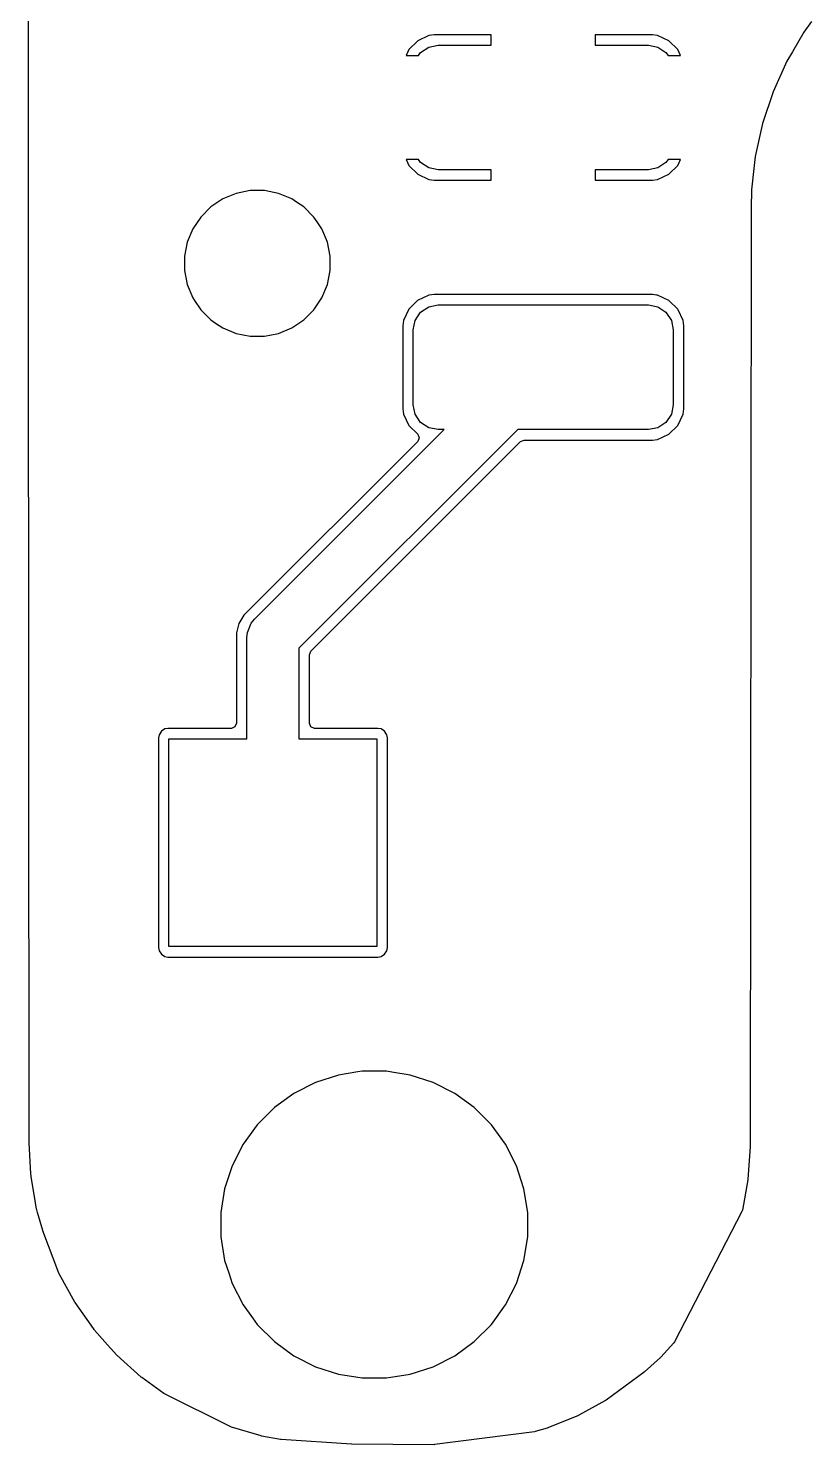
# Model space of a CAD drawing. Extents: x 187.8 to 254.2, y -114.9 to -82.7.
# Drawn here: x 187.85 to 195.38, y -114.87 to -101.24 of the extents above; entities that cross this region are included whole.
import ezdxf

# ---------------------------------------------------------------- set-up
doc = ezdxf.new("R2010")
doc.units = 0
doc.layers.add('BLACK', color=7, linetype='CONTINUOUS')

msp = doc.modelspace()

# ---------------------------------------------------------------- linework, layer by layer
at = {"layer": 'BLACK', "linetype": 'CONTINUOUS'}
for p, q in [((187.848813, -101.499999), (187.848042, -100.431001)), ((195.380293, -101.173582), (195.30575, -101.275019)), ((191.591973, -101.357193), (191.507193, -101.441973)), ((191.591975, -101.357192), (191.591973, -101.357193)), ((191.700642, -101.306519), (191.591975, -101.357192)), ((191.698156, -101.418269), (191.79, -101.4)), ((191.750164, -101.3), (191.700642, -101.306519)), ((192.3, -101.3), (191.750164, -101.3)), ((191.79, -101.4), (192.3, -101.4)), ((192.3, -101.4), (192.3, -101.3)), ((193.849836, -101.3), (193.3, -101.3)), ((193.3, -101.3), (193.3, -101.4)), ((193.3, -101.4), (193.81, -101.4)), ((193.81, -101.4), (193.901844, -101.418269)), ((193.899357, -101.306519), (193.849836, -101.3)), ((194.008024, -101.357192), (193.899357, -101.306519)), ((194.008026, -101.357193), (194.008024, -101.357192)), ((194.092806, -101.441973), (194.008026, -101.357193)), ((195.30575, -101.275019), (195.195522, -101.463306)), ((187.849534, -102.5), (187.848813, -101.499999)), ((191.507192, -101.441975), (191.480134, -101.499999)), ((191.480134, -101.499999), (191.480135, -101.5)), ((191.480135, -101.5), (191.600445, -101.5)), ((191.507193, -101.441973), (191.507192, -101.441975)), ((191.600445, -101.5), (191.620294, -101.470294)), ((191.620294, -101.470294), (191.698156, -101.418269)), ((193.901844, -101.418269), (193.979706, -101.470294)), ((193.979706, -101.470294), (193.999555, -101.5)), ((193.999555, -101.5), (194.119865, -101.5)), ((194.092807, -101.441975), (194.092806, -101.441973)), ((194.119865, -101.499999), (194.092807, -101.441975)), ((194.119865, -101.5), (194.119865, -101.499999)), ((195.195522, -101.463306), (195.142505, -101.553869)), ((195.142505, -101.553869), (195.009139, -101.848142)), ((195.009131, -101.848163), (194.907064, -102.15472)), ((195.009139, -101.848142), (195.009131, -101.848163)), ((194.907063, -102.154722), (194.83741, -102.470223)), ((194.907064, -102.15472), (194.907063, -102.154722)), ((194.837408, -102.470234), (194.82743, -102.558024)), ((194.83741, -102.470223), (194.837408, -102.470234)), ((187.850205, -103.431001), (187.849534, -102.5)), ((191.600445, -102.5), (191.480135, -102.5)), ((191.480135, -102.5), (191.507192, -102.558024)), ((191.507192, -102.558024), (191.507193, -102.558026)), ((191.507193, -102.558026), (191.591973, -102.642806)), ((191.620294, -102.529706), (191.600445, -102.5)), ((191.698156, -102.581731), (191.620294, -102.529706)), ((191.79, -102.6), (191.698156, -102.581731)), ((192.3, -102.6), (191.79, -102.6)), ((192.3, -102.7), (192.3, -102.6)), ((193.81, -102.6), (193.3, -102.6)), ((193.3, -102.6), (193.3, -102.7)), ((193.901844, -102.581731), (193.81, -102.6)), ((193.979706, -102.529706), (193.901844, -102.581731)), ((193.999555, -102.5), (193.979706, -102.529706)), ((194.119865, -102.5), (193.999555, -102.5)), ((194.008026, -102.642806), (194.092806, -102.558026)), ((194.092806, -102.558026), (194.092807, -102.558024)), ((194.092807, -102.558024), (194.119865, -102.5)), ((194.82743, -102.558024), (194.800918, -102.791283)), ((191.591973, -102.642806), (191.591975, -102.642807)), ((191.591975, -102.642807), (191.700642, -102.69348)), ((191.700642, -102.69348), (191.750163, -102.7)), ((191.750163, -102.7), (192.3, -102.7)), ((193.3, -102.7), (193.849836, -102.7)), ((193.849836, -102.7), (193.899357, -102.69348)), ((193.899357, -102.69348), (194.008024, -102.642807)), ((194.008024, -102.642807), (194.008026, -102.642806)), ((189.718192, -102.879223), (189.60346, -102.955883)), ((189.84567, -102.82642), (189.718192, -102.879223)), ((189.845681, -102.826417), (189.84567, -102.82642)), ((189.981001, -102.7995), (189.845681, -102.826417)), ((189.981007, -102.7995), (189.981001, -102.7995)), ((190.118993, -102.7995), (189.981007, -102.7995)), ((190.118998, -102.7995), (190.118993, -102.7995)), ((190.254318, -102.826417), (190.118998, -102.7995)), ((190.254329, -102.82642), (190.254318, -102.826417)), ((190.381807, -102.879223), (190.254329, -102.82642)), ((190.381808, -102.879223), (190.381807, -102.879223)), ((190.381811, -102.879225), (190.381808, -102.879223)), ((190.428074, -102.910137), (190.381811, -102.879225)), ((194.800611, -102.826417), (194.799676, -102.933251)), ((194.800918, -102.791283), (194.800611, -102.826417)), ((189.60346, -102.955883), (189.505883, -103.05346)), ((190.496539, -102.955883), (190.428074, -102.910137)), ((190.594116, -103.05346), (190.496539, -102.955883)), ((194.799456, -102.986797), (194.787722, -111.993909)), ((194.799498, -102.953412), (194.799214, -102.984886)), ((194.799214, -102.984886), (194.799456, -102.986797)), ((194.7995, -102.953152), (194.799498, -102.953389)), ((194.799498, -102.953389), (194.799498, -102.953412)), ((194.799526, -102.933613), (194.7995, -102.953152)), ((194.799676, -102.933251), (194.799526, -102.933613)), ((189.429223, -103.168192), (189.37642, -103.29567)), ((189.505883, -103.05346), (189.429223, -103.168192)), ((190.624613, -103.099102), (190.594116, -103.05346)), ((190.670775, -103.168189), (190.624613, -103.099102)), ((190.72358, -103.295672), (190.670775, -103.168189)), ((189.376417, -103.295681), (189.3495, -103.431001)), ((189.37642, -103.29567), (189.376417, -103.295681)), ((190.7505, -103.431007), (190.72358, -103.295672)), ((187.853545, -108.065095), (187.850205, -103.431001)), ((189.3495, -103.431001), (189.3495, -103.568998)), ((190.7505, -103.568993), (190.7505, -103.431007)), ((189.3495, -103.568998), (189.376417, -103.704318)), ((190.72358, -103.704328), (190.7505, -103.568993)), ((189.376417, -103.704318), (189.37642, -103.704329)), ((189.37642, -103.704329), (189.429223, -103.831807)), ((190.670775, -103.831811), (190.72358, -103.704328)), ((189.429223, -103.831807), (189.429225, -103.831811)), ((189.429225, -103.831811), (189.445906, -103.856776)), ((189.445906, -103.856776), (189.505883, -103.946539)), ((190.594114, -103.946542), (190.670775, -103.831811)), ((191.591681, -103.856777), (191.506777, -103.941681)), ((191.591683, -103.856776), (191.591681, -103.856777)), ((191.700512, -103.806027), (191.591683, -103.856776)), ((191.750098, -103.799501), (191.700512, -103.806027)), ((191.750103, -103.7995), (191.750098, -103.799501)), ((193.849897, -103.7995), (191.750103, -103.7995)), ((193.849901, -103.7995), (193.849897, -103.7995)), ((193.889569, -103.804722), (193.849901, -103.7995)), ((193.899488, -103.806028), (193.889569, -103.804722)), ((193.899489, -103.806029), (193.899488, -103.806028)), ((194.008316, -103.856776), (193.899489, -103.806029)), ((194.008318, -103.856777), (194.008316, -103.856776)), ((194.093222, -103.941681), (194.008318, -103.856777)), ((189.505883, -103.946539), (189.60346, -104.044116)), ((190.496542, -104.044114), (190.594114, -103.946542)), ((191.506776, -103.941683), (191.456029, -104.05051)), ((191.506777, -103.941681), (191.506776, -103.941683)), ((191.568269, -104.048156), (191.620294, -103.970294)), ((191.620294, -103.970294), (191.698156, -103.918269)), ((191.698156, -103.918269), (191.79, -103.9)), ((191.79, -103.9), (193.81, -103.9)), ((193.81, -103.9), (193.901844, -103.918269)), ((193.901844, -103.918269), (193.979706, -103.970294)), ((193.979706, -103.970294), (194.031731, -104.048156)), ((194.093223, -103.941683), (194.093222, -103.941681)), ((194.093224, -103.941684), (194.093223, -103.941683)), ((194.095489, -103.946542), (194.093224, -103.941684)), ((194.143971, -104.050511), (194.095489, -103.946542)), ((189.60346, -104.044116), (189.649102, -104.074613)), ((189.649102, -104.074613), (189.718189, -104.120775)), ((189.718189, -104.120775), (189.845672, -104.17358)), ((190.254328, -104.17358), (190.381811, -104.120775)), ((190.381811, -104.120775), (190.496542, -104.044114)), ((191.449501, -104.100098), (191.4495, -104.100102)), ((191.4495, -104.100102), (191.4495, -104.899896)), ((191.456028, -104.050513), (191.449501, -104.100098)), ((191.456029, -104.05051), (191.456028, -104.050511)), ((191.456028, -104.050511), (191.456028, -104.050512)), ((191.456028, -104.050512), (191.456028, -104.050513)), ((191.55, -104.14), (191.568269, -104.048156)), ((194.031731, -104.048156), (194.05, -104.14)), ((194.143972, -104.050513), (194.143971, -104.050511)), ((194.150499, -104.1001), (194.143972, -104.050513)), ((194.1505, -104.899901), (194.150499, -104.1001)), ((189.845672, -104.17358), (189.845678, -104.173581)), ((189.845678, -104.173581), (189.845681, -104.173582)), ((189.845681, -104.173582), (189.981001, -104.200499)), ((189.981001, -104.200499), (189.981007, -104.2005)), ((189.981007, -104.2005), (190.118993, -104.2005)), ((190.118993, -104.2005), (190.254328, -104.17358)), ((191.55, -104.86), (191.55, -104.14)), ((194.05, -104.14), (194.05, -104.86)), ((191.4495, -104.899896), (191.449501, -104.899901)), ((191.449501, -104.899901), (191.456027, -104.949487)), ((191.456027, -104.949487), (191.506776, -105.058316)), ((191.568269, -104.951844), (191.55, -104.86)), ((194.05, -104.86), (194.031731, -104.951844)), ((194.093224, -105.058316), (194.143972, -104.949487)), ((194.143972, -104.949487), (194.1505, -104.899901)), ((191.506776, -105.058316), (191.506777, -105.058318)), ((191.506777, -105.058318), (191.59174, -105.143281)), ((191.620294, -105.029706), (191.568269, -104.951844)), ((191.698156, -105.081731), (191.620294, -105.029706)), ((191.79, -105.1), (191.698156, -105.081731)), ((193.901844, -105.081731), (193.81, -105.1)), ((193.979706, -105.029706), (193.901844, -105.081731)), ((194.031731, -104.951844), (193.979706, -105.029706)), ((194.008316, -105.143224), (194.093224, -105.058316)), ((191.59174, -105.212577), (189.91953, -106.884787)), ((190.023223, -106.923223), (191.846446, -105.1)), ((192.553554, -105.1), (190.45, -107.203554)), ((190.564851, -107.230829), (192.580829, -105.21485)), ((191.59174, -105.143281), (191.606092, -105.177929)), ((191.606092, -105.177929), (191.59174, -105.212577)), ((191.846446, -105.1), (191.79, -105.1)), ((193.81, -105.1), (192.553554, -105.1)), ((192.580829, -105.21485), (192.615477, -105.200499)), ((192.615477, -105.200499), (193.849896, -105.200499)), ((193.849896, -105.200499), (193.8499, -105.200499)), ((193.8499, -105.200499), (193.899487, -105.193972)), ((193.899487, -105.193972), (194.008316, -105.143224)), ((189.873385, -106.964713), (189.8495, -107.053853)), ((189.873386, -106.964709), (189.873385, -106.964713)), ((189.91953, -106.884787), (189.873386, -106.964709)), ((189.954804, -107.051227), (189.992133, -106.961107)), ((189.992133, -106.961107), (189.992137, -106.961102)), ((189.992137, -106.961102), (190.023223, -106.923223)), ((189.8495, -107.053853), (189.8495, -107.9255)), ((189.95, -107.1), (189.954804, -107.051227)), ((189.95, -108.075), (189.95, -107.1)), ((190.45, -107.203554), (190.45, -108.075)), ((190.5505, -107.265476), (190.564851, -107.230829)), ((190.5505, -107.9255), (190.5505, -107.265476)), ((189.8495, -107.9255), (189.835148, -107.960148)), ((190.564852, -107.960148), (190.5505, -107.9255)), ((187.856331, -111.929923), (187.853545, -108.065095)), ((189.10533, -108.035787), (189.0995, -108.065095)), ((189.0995, -108.065095), (189.0995, -110.084894)), ((189.127543, -108.002542), (189.10533, -108.035786)), ((189.10533, -108.035786), (189.10533, -108.035787)), ((189.160783, -107.980332), (189.127543, -108.002542)), ((189.160784, -107.980332), (189.160783, -107.980332)), ((189.160786, -107.980331), (189.160784, -107.980332)), ((189.160787, -107.980331), (189.160786, -107.980331)), ((189.190102, -107.974501), (189.160787, -107.980331)), ((189.190104, -107.9745), (189.190102, -107.974501)), ((189.190105, -107.9745), (189.190104, -107.9745)), ((189.8005, -107.9745), (189.190105, -107.9745)), ((189.2, -110.075), (189.2, -108.075)), ((189.2, -108.075), (189.95, -108.075)), ((189.835148, -107.960148), (189.8005, -107.9745)), ((190.45, -108.075), (191.2, -108.075)), ((190.5995, -107.9745), (190.564852, -107.960148)), ((191.209899, -107.9745), (190.5995, -107.9745)), ((191.2, -108.075), (191.2, -110.075)), ((191.209904, -107.9745), (191.209899, -107.9745)), ((191.239212, -107.98033), (191.209904, -107.9745)), ((191.272457, -108.002543), (191.239212, -107.98033)), ((191.294667, -108.035783), (191.272457, -108.002543)), ((191.294667, -108.035784), (191.294667, -108.035783)), ((191.294669, -108.035787), (191.294667, -108.035784)), ((191.300499, -108.065102), (191.294669, -108.035787)), ((191.3005, -110.084899), (191.300499, -108.065102)), ((189.0995, -110.084894), (189.099501, -110.084898)), ((189.099501, -110.084898), (189.105331, -110.114213)), ((189.105331, -110.114213), (189.105331, -110.114214)), ((189.105331, -110.114214), (189.105332, -110.114215)), ((189.105332, -110.114215), (189.105332, -110.114216)), ((189.105332, -110.114216), (189.127542, -110.147456)), ((191.2, -110.075), (189.2, -110.075)), ((191.272457, -110.147457), (191.294669, -110.114213)), ((191.294669, -110.114213), (191.3005, -110.084899)), ((189.127542, -110.147456), (189.127543, -110.147457)), ((189.127543, -110.147457), (189.160787, -110.169669)), ((189.160787, -110.169669), (189.190101, -110.1755)), ((189.190101, -110.1755), (191.209898, -110.175499)), ((191.209898, -110.175499), (191.239213, -110.169669)), ((191.239213, -110.169669), (191.272457, -110.147457)), ((190.829485, -111.310831), (190.608605, -111.382599)), ((190.829488, -111.31083), (190.829485, -111.310831)), ((191.015709, -111.281336), (190.829488, -111.31083)), ((191.058876, -111.2745), (191.015709, -111.281336)), ((191.291124, -111.2745), (191.058876, -111.2745)), ((191.344297, -111.282921), (191.291124, -111.2745)), ((191.520511, -111.31083), (191.344297, -111.282921)), ((191.520514, -111.310831), (191.520511, -111.31083)), ((191.741394, -111.382599), (191.520514, -111.310831)), ((190.401669, -111.488039), (190.213774, -111.624552)), ((190.608605, -111.382599), (190.401669, -111.488039)), ((191.741395, -111.382599), (191.741394, -111.382599)), ((191.741396, -111.3826), (191.741395, -111.382599)), ((191.948331, -111.488039), (191.741396, -111.3826)), ((192.136224, -111.624551), (191.948331, -111.488039)), ((190.213774, -111.624552), (190.049552, -111.788774)), ((192.136225, -111.624552), (192.136224, -111.624551)), ((192.13623, -111.624556), (192.136225, -111.624552)), ((192.300444, -111.78877), (192.13623, -111.624556)), ((190.049552, -111.788774), (189.913039, -111.976669)), ((192.300447, -111.788774), (192.300444, -111.78877)), ((192.300449, -111.788776), (192.300447, -111.788774)), ((192.436961, -111.976669), (192.300449, -111.788776)), ((187.856355, -111.930103), (187.856331, -111.929923)), ((187.856355, -111.936414), (187.856355, -111.930103)), ((187.856355, -111.961998), (187.856355, -111.936414)), ((187.856429, -111.96464), (187.856355, -111.961998)), ((187.873051, -112.26227), (187.856429, -111.96464)), ((189.913039, -111.976669), (189.807599, -112.183605)), ((192.5424, -112.183604), (192.436961, -111.976669)), ((194.787619, -111.997021), (194.76695, -112.315283)), ((194.787722, -111.993909), (194.787619, -111.997021)), ((187.87423, -112.283383), (187.873051, -112.26227)), ((187.874837, -112.288807), (187.87423, -112.283383)), ((187.907104, -112.479828), (187.874837, -112.288807)), ((189.807599, -112.183605), (189.735831, -112.404485)), ((192.614169, -112.404486), (192.5424, -112.183604)), ((189.73583, -112.404488), (189.6995, -112.633876)), ((189.735831, -112.404485), (189.73583, -112.404488)), ((192.6505, -112.633876), (192.614169, -112.404486)), ((194.766293, -112.320706), (194.714602, -112.610684)), ((194.76695, -112.315283), (194.766293, -112.320706)), ((187.927772, -112.602181), (187.907104, -112.479828)), ((187.928978, -112.607498), (187.927772, -112.602181)), ((187.936531, -112.633876), (187.928978, -112.607498)), ((187.98586, -112.806142), (187.936531, -112.633876)), ((189.6995, -112.633876), (189.6995, -112.866123)), ((192.6505, -112.866124), (192.6505, -112.633876)), ((194.709904, -112.624558), (194.062857, -113.878213)), ((194.714602, -112.610684), (194.709904, -112.624558)), ((187.987162, -112.810052), (187.98586, -112.806142)), ((188.142393, -113.217531), (187.987162, -112.810052)), ((189.6995, -112.866123), (189.73583, -113.095511)), ((192.614169, -113.095514), (192.6505, -112.866124)), ((189.73583, -113.095511), (189.735831, -113.095514)), ((189.735831, -113.095514), (189.774528, -113.214613)), ((192.5424, -113.316396), (192.614169, -113.095514)), ((188.14522, -113.223648), (188.142393, -113.217531)), ((188.2945, -113.495614), (188.14522, -113.223648)), ((189.774528, -113.214613), (189.8076, -113.316396)), ((189.8076, -113.316396), (189.913039, -113.523331)), ((192.436961, -113.523331), (192.5424, -113.316396)), ((188.297382, -113.500234), (188.2945, -113.495614)), ((188.451535, -113.719137), (188.297382, -113.500234)), ((189.913039, -113.523331), (190.001904, -113.645643)), ((192.300449, -113.711224), (192.436961, -113.523331)), ((190.001904, -113.645643), (190.049552, -113.711225)), ((188.480369, -113.760083), (188.451535, -113.719137)), ((188.483757, -113.764365), (188.480369, -113.760083)), ((188.584638, -113.878213), (188.483757, -113.764365)), ((190.049552, -113.711225), (190.049556, -113.71123)), ((190.049556, -113.71123), (190.21377, -113.875444)), ((192.13623, -113.875444), (192.300444, -113.71123)), ((192.300444, -113.71123), (192.300445, -113.711227)), ((192.300445, -113.711227), (192.300449, -113.711224)), ((188.694529, -114.002227), (188.584638, -113.878213)), ((190.21377, -113.875444), (190.213774, -113.875447)), ((190.213774, -113.875447), (190.213776, -113.875449)), ((190.213776, -113.875449), (190.401669, -114.011961)), ((191.948331, -114.011961), (192.136224, -113.875449)), ((192.136224, -113.875449), (192.136227, -113.875445)), ((192.136227, -113.875445), (192.13623, -113.875444)), ((194.055693, -113.888568), (193.931108, -114.026624)), ((194.062857, -113.878213), (194.055693, -113.888568)), ((188.698375, -114.006108), (188.694529, -114.002227)), ((188.934313, -114.219024), (188.698375, -114.006108)), ((190.401669, -114.011961), (190.608604, -114.1174)), ((191.741396, -114.1174), (191.948331, -114.011961)), ((193.927227, -114.03047), (193.773783, -114.166438)), ((193.931108, -114.026624), (193.927227, -114.03047)), ((188.938566, -114.222452), (188.934313, -114.219024)), ((190.608604, -114.1174), (190.829486, -114.189169)), ((190.829486, -114.189169), (191.058876, -114.2255)), ((191.291124, -114.2255), (191.520514, -114.189169)), ((191.520514, -114.189169), (191.741396, -114.1174)), ((193.770353, -114.169212), (193.404174, -114.439028)), ((193.773783, -114.166438), (193.770353, -114.169212)), ((189.150366, -114.374493), (188.938566, -114.222452)), ((191.058876, -114.2255), (191.058877, -114.2255)), ((191.058877, -114.2255), (191.291123, -114.2255)), ((191.291123, -114.2255), (191.291124, -114.2255)), ((189.157028, -114.378514), (189.150366, -114.374493)), ((189.793812, -114.696906), (189.157028, -114.378514)), ((193.398685, -114.442535), (193.142004, -114.583426)), ((193.404174, -114.439028), (193.398685, -114.442535)), ((193.137075, -114.585783), (192.8432, -114.706733)), ((193.142004, -114.583426), (193.137075, -114.585783)), ((189.80181, -114.700062), (189.793812, -114.696906)), ((190.086099, -114.784263), (189.80181, -114.700062)), ((192.714738, -114.743259), (191.752373, -114.867435)), ((192.721956, -114.741769), (192.714738, -114.743259)), ((192.83804, -114.708528), (192.721956, -114.741769)), ((192.8432, -114.706733), (192.83804, -114.708528)), ((190.091415, -114.78552), (190.086099, -114.784263)), ((190.273137, -114.817913), (190.091415, -114.78552)), ((190.278477, -114.818564), (190.273137, -114.817913)), ((190.956393, -114.863758), (190.278477, -114.818564)), ((190.959405, -114.863866), (190.956393, -114.863758)), ((191.745855, -114.867837), (190.959405, -114.863866)), ((191.752373, -114.867435), (191.745855, -114.867837))]:
    msp.add_line(p, q, dxfattribs=at)

doc.saveas('drawing.dxf')
